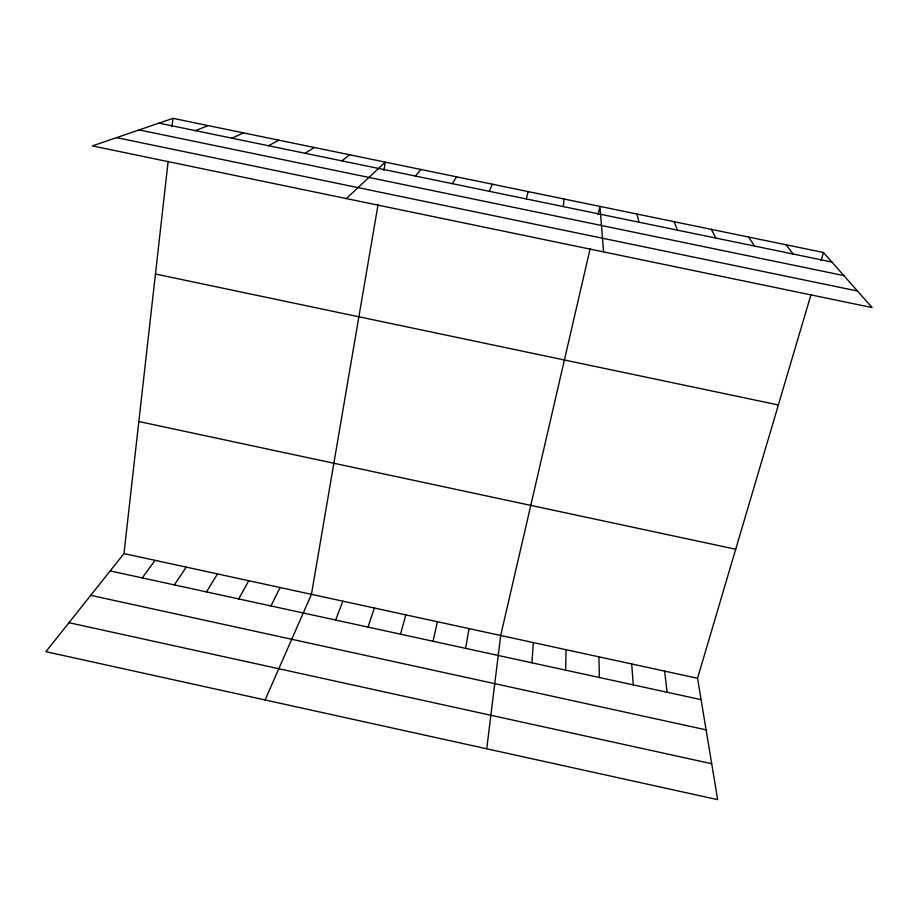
<?xml version="1.0" encoding="UTF-8"?>
<svg xmlns="http://www.w3.org/2000/svg" width="918" height="918" viewBox="0 0 918 918"><rect width="100%" height="100%" fill="white"/><g stroke="black" fill="none" stroke-linecap="round" stroke-linejoin="round"><path stroke-width="1.38" d="M565.626 670.151L566.096 649.703M531.901 662.807L533.369 642.589M563.4 206.596L564.008 198.988M811.03 294.506L697.542 678.276L717.658 799.658L45.9 651.677L123.964 553.588L168.143 161.316M172.045 126.65L172.974 118.342L823.457 252.496L872.1 307.576L92.374 145.916L172.974 118.342M486.735 748.79L500.689 635.485L590.125 248.801M378.021 204.829L311.443 594.336L265.107 699.964M383.908 170.392L385.319 162.13L346.35 198.575M465.598 648.36L469.018 628.6M433.032 641.257L437.404 621.727M598.031 214.594L599.936 206.389L603.596 251.911M526.289 198.942L528.137 191.587M400.512 634.177L405.848 614.865M821.048 260.632L823.457 252.496M368.038 627.097L374.326 608.014M335.621 620.04L342.862 601.175M489.26 191.3L492.335 184.208M270.959 605.949L280.07 587.52M238.691 598.915L248.755 580.715M206.493 591.892L217.486 573.911M452.299 183.669L456.602 176.841M174.34 584.892L186.262 567.129M142.233 577.892L155.096 560.347M415.395 176.049L420.926 169.474M341.806 160.857L349.769 154.809M305.109 153.283L314.289 147.488M268.492 145.721L278.865 140.179M231.921 138.182L243.511 132.892M195.431 130.643L208.214 125.617M159.009 123.127L831.869 262.02M139.123 129.931L843.849 275.595M116.575 137.643L857.469 291.006M155.452 274.023L778.372 404.964M138.836 421.511L735.708 549.239M123.964 553.588L697.542 678.276M110.183 570.916L701.088 699.665M90.744 595.334L706.091 729.856M68.965 622.691L711.702 763.73M786.038 244.773L793.129 254.022M748.675 237.073L754.47 246.035M711.381 229.374L715.891 238.072M674.168 221.697L677.369 230.12M637.012 214.043L638.928 222.19M664.598 671.115L667.134 692.275M631.71 663.966L633.248 684.885M598.88 656.829L599.408 677.507"/></g></svg>
